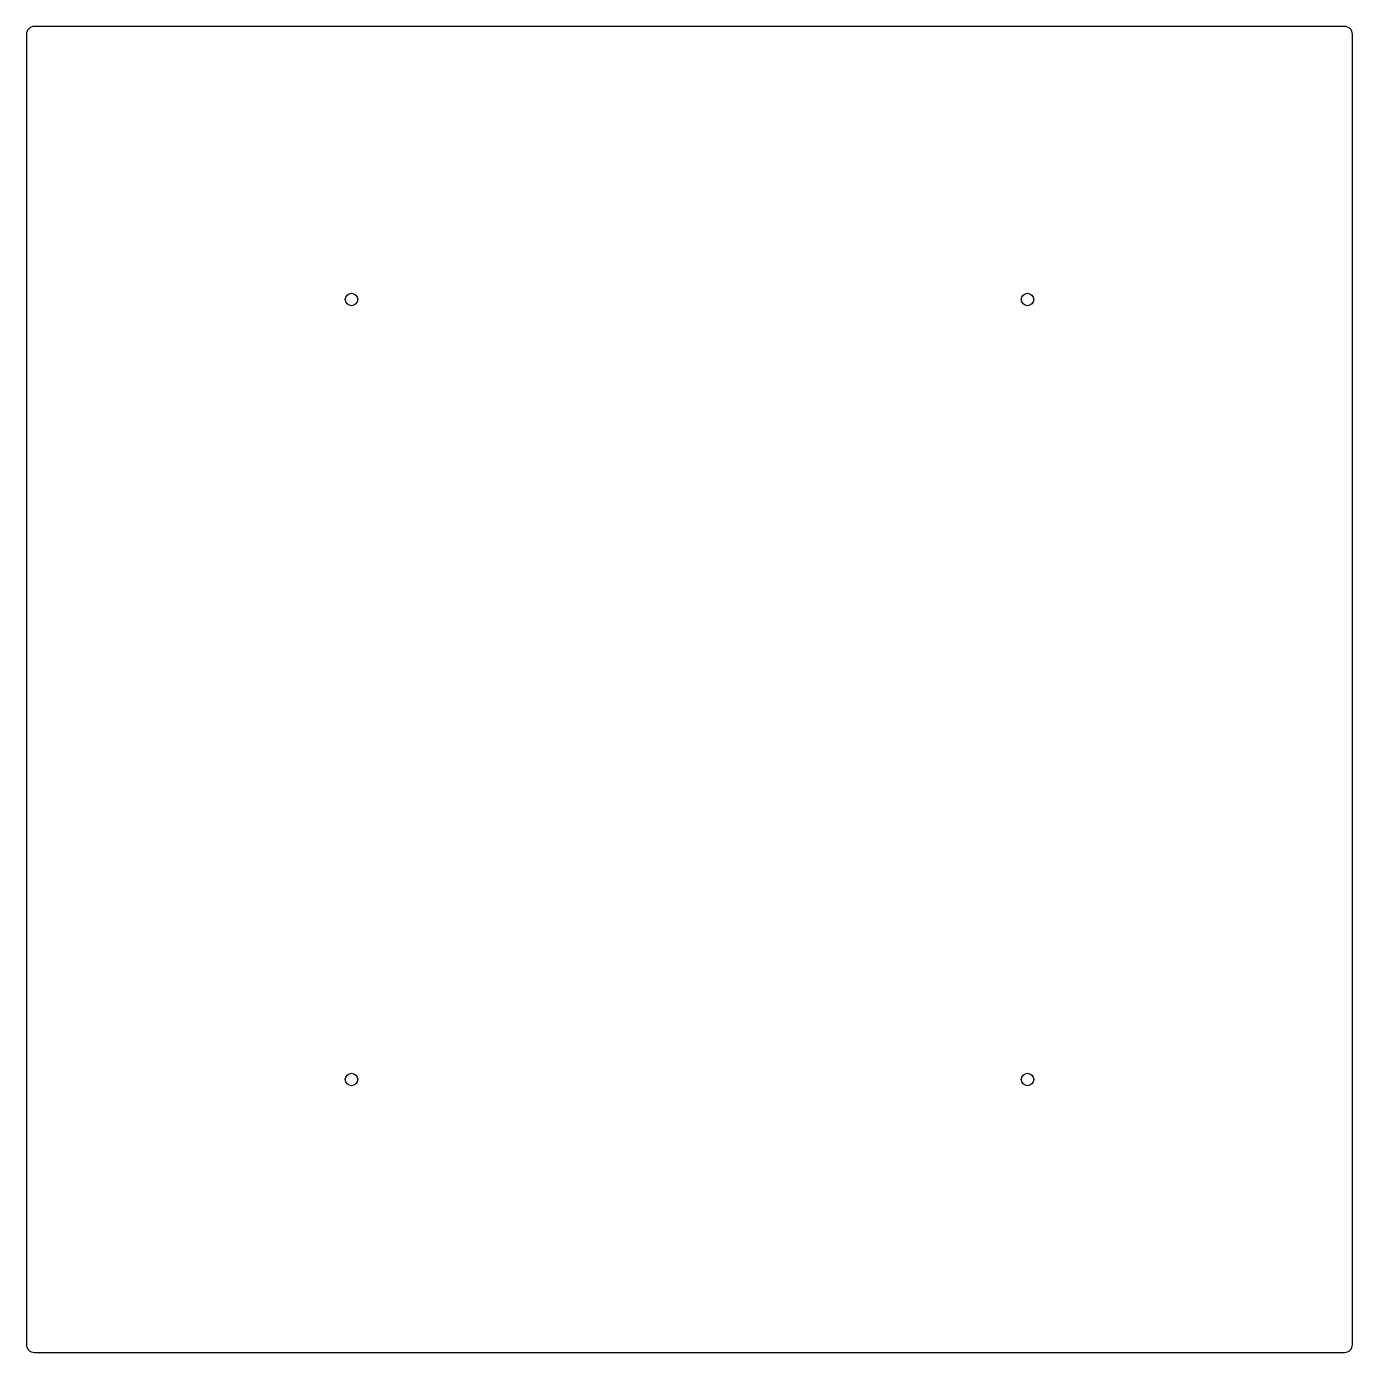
# Model space of a CAD drawing. Header units: millimetres. Extents: x -8 to 502, y -392 to 118.
import ezdxf

# ---------------------------------------------------------------- set-up
doc = ezdxf.new("R2010")
doc.units = ezdxf.units.MM
doc.layers.get('0').update_dxf_attribs({"linetype": 'CONTINUOUS'})

msp = doc.modelspace()

# ---------------------------------------------------------------- linework, layer by layer
msp.add_lwpolyline([(498.77, 117.59), (-5.23, 117.59, 0.414214), (-8.23, 114.59), (-8.23, -389.41, 0.414214), (-5.23, -392.41), (498.77, -392.41, 0.414214), (501.77, -389.41), (501.77, 114.59, 0.414214)], format="xyb", close=True)
for centre in [(116.77, 12.59), (376.77, 12.59), (116.77, -287.41), (376.77, -287.41)]:
    msp.add_circle(centre, 2.4)

doc.saveas('drawing.dxf')
